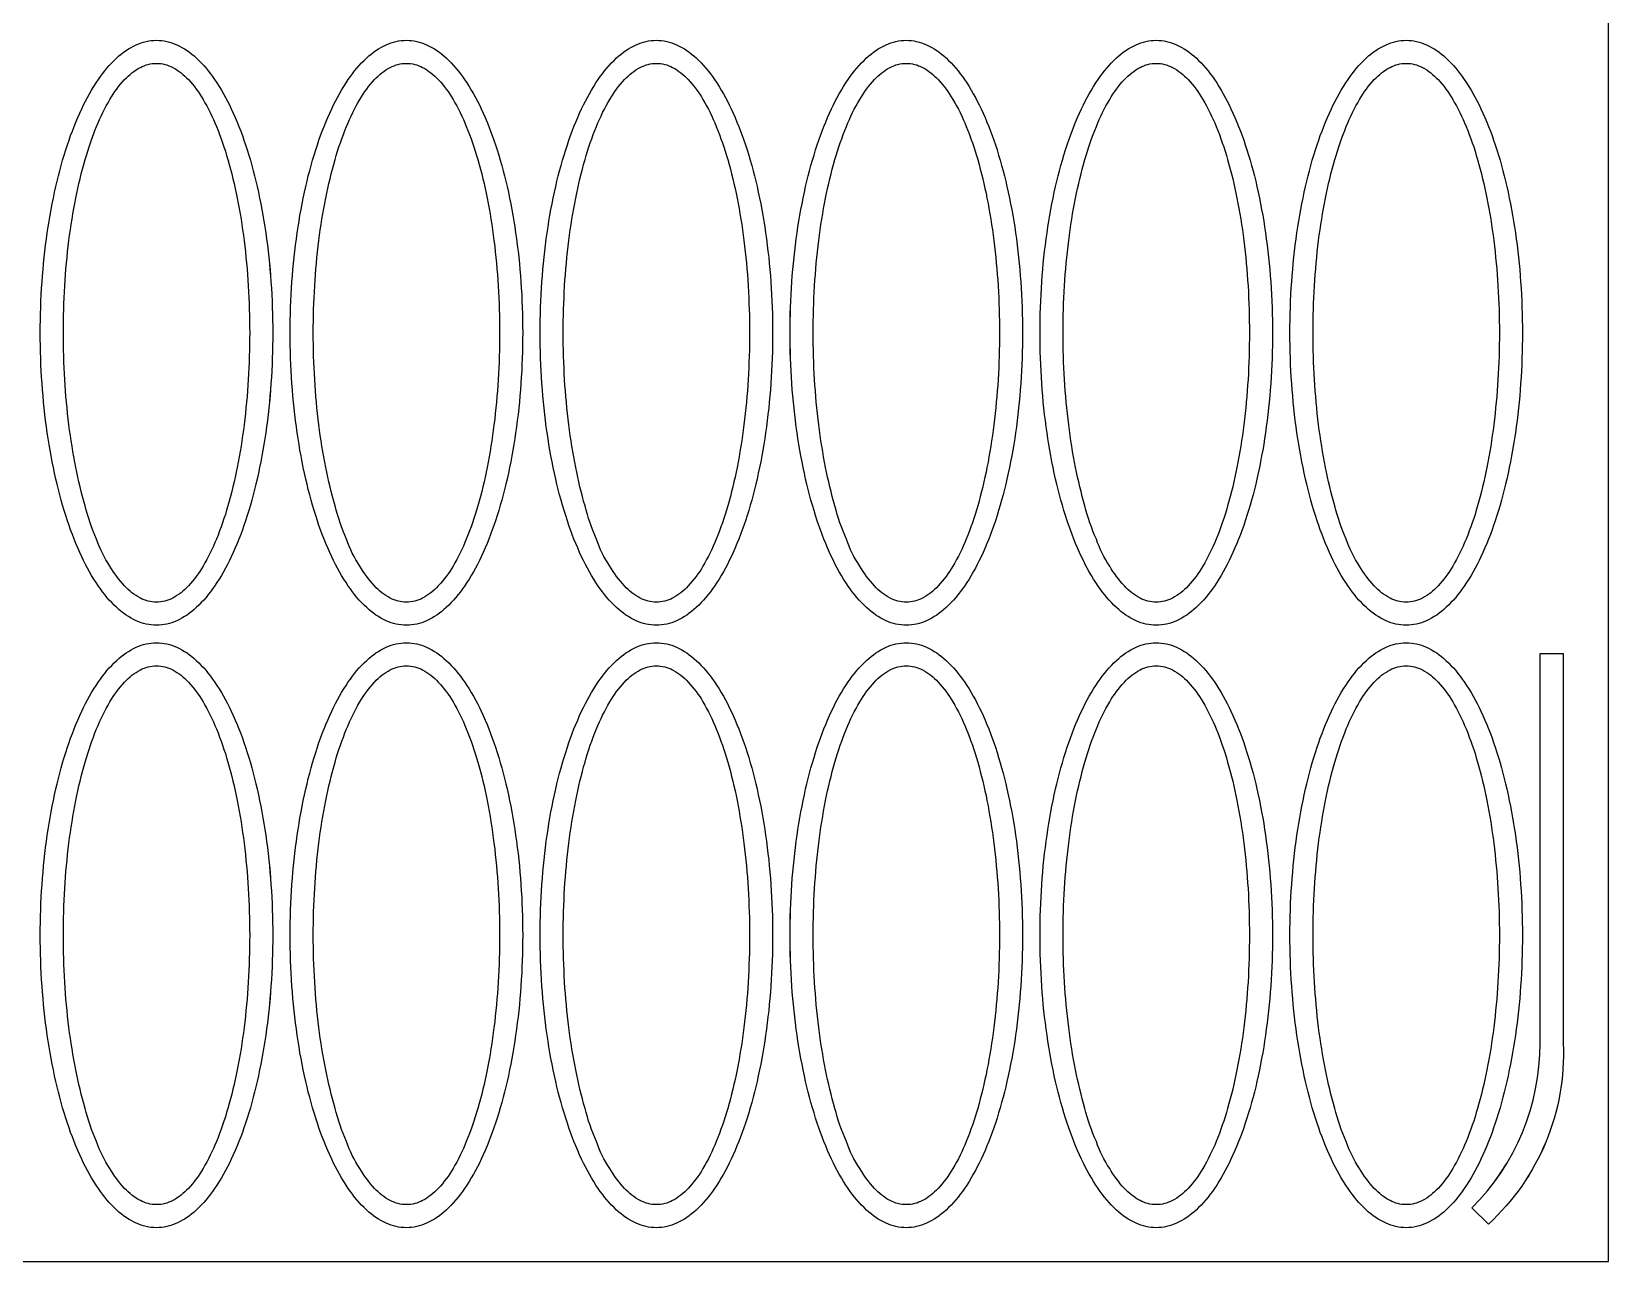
# Model space of a CAD drawing. Extents: x -15 to 2800, y 0 to 2050.
# Drawn here: x 1474 to 2800, y 0 to 1034 of the extents above; entities that cross this region are included whole.
import ezdxf

# ---------------------------------------------------------------- set-up
doc = ezdxf.new("R2010")
doc.units = 0
doc.header["$LTSCALE"] = 41

msp = doc.modelspace()

# ---------------------------------------------------------------- linework, layer by layer
at = {"layer": 'BORDER_D0_T132.1_RK1_A0_W0_EM1'}
for points in [[(1482.74, 738.19, -0.017435), (1481.26, 780.9, -0.017435), (1482.74, 823.61, -0.01836), (1487.15, 865.02, -0.020393), (1494.35, 903.87, -0.023968), (1504.13, 938.99, -0.02994), (1516.17, 969.3, -0.039878), (1530.13, 993.89, -0.056346), (1545.57, 1012.01, -0.081333), (1562.03, 1023.1, -0.106579), (1579, 1026.84, -0.106579), (1595.97, 1023.1, -0.081333), (1612.43, 1012.01, -0.056346), (1627.87, 993.89, -0.039878), (1641.83, 969.3, -0.02994), (1653.87, 938.99, -0.023968), (1663.65, 903.87, -0.020393), (1670.85, 865.02, -0.01836), (1675.26, 823.61, -0.017435), (1676.74, 780.9, -0.017435), (1675.26, 738.19, -0.01836), (1670.85, 696.78, -0.020393), (1663.65, 657.93, -0.023968), (1653.87, 622.81, -0.029939), (1641.83, 592.5, -0.039879), (1627.87, 567.91, -0.056346), (1612.43, 549.79, -0.081332), (1595.97, 538.7, -0.106579), (1579, 534.96, -0.106579), (1562.03, 538.7, -0.081332), (1545.57, 549.79, -0.056346), (1530.13, 567.91, -0.039878), (1516.17, 592.5, -0.029939), (1504.13, 622.81, -0.023968), (1494.35, 657.93, -0.020393), (1487.15, 696.78, -0.01836), (1482.74, 738.19)], [(1692.93, 738.19, -0.017435), (1691.44, 780.9, -0.017435), (1692.93, 823.61, -0.01836), (1697.33, 865.02, -0.020393), (1704.54, 903.87, -0.023968), (1714.31, 938.99, -0.02994), (1726.35, 969.3, -0.039878), (1740.31, 993.89, -0.056346), (1755.75, 1012.01, -0.081333), (1772.21, 1023.1, -0.106579), (1789.18, 1026.84, -0.106578), (1806.15, 1023.1, -0.081333), (1822.61, 1012.01, -0.056347), (1838.05, 993.89, -0.039878), (1852.01, 969.3, -0.02994), (1864.05, 938.99, -0.023968), (1873.82, 903.87, -0.020393), (1881.03, 865.02, -0.01836), (1885.44, 823.61, -0.017435), (1886.92, 780.9, -0.017435), (1885.44, 738.19, -0.01836), (1881.03, 696.78, -0.020393), (1873.82, 657.93, -0.023968), (1864.05, 622.81, -0.029939), (1852.01, 592.5, -0.039878), (1838.05, 567.91, -0.056346), (1822.61, 549.79, -0.081333), (1806.15, 538.7, -0.106579), (1789.18, 534.96, -0.106579), (1772.21, 538.7, -0.081333), (1755.75, 549.79, -0.056346), (1740.31, 567.91, -0.039878), (1726.35, 592.5, -0.029939), (1714.31, 622.81, -0.023968), (1704.54, 657.93, -0.020393), (1697.33, 696.78, -0.01836), (1692.93, 738.19)], [(1903.1, 738.19, -0.017435), (1901.62, 780.9, -0.017435), (1903.1, 823.61, -0.01836), (1907.51, 865.02, -0.020393), (1914.71, 903.87, -0.023968), (1924.49, 938.99, -0.02994), (1936.53, 969.3, -0.039878), (1950.49, 993.89, -0.056346), (1965.93, 1012.01, -0.081333), (1982.39, 1023.1, -0.106579), (1999.36, 1026.84, -0.106579), (2016.33, 1023.1, -0.081333), (2032.79, 1012.01, -0.056347), (2048.23, 993.89, -0.039878), (2062.19, 969.3, -0.02994), (2074.23, 938.99, -0.023968), (2084, 903.87, -0.020393), (2091.21, 865.02, -0.01836), (2095.61, 823.61, -0.017435), (2097.1, 780.9, -0.017435), (2095.61, 738.19, -0.01836), (2091.21, 696.78, -0.020393), (2084, 657.93, -0.023968), (2074.23, 622.81, -0.029939), (2062.19, 592.5, -0.039879), (2048.23, 567.91, -0.056346), (2032.79, 549.79, -0.081333), (2016.33, 538.7, -0.106579), (1999.36, 534.96, -0.106579), (1982.39, 538.7, -0.081333), (1965.93, 549.79, -0.056347), (1950.49, 567.91, -0.039878), (1936.53, 592.5, -0.029939), (1924.49, 622.81, -0.023968), (1914.71, 657.93, -0.020393), (1907.51, 696.78, -0.01836), (1903.1, 738.19)], [(2113.28, 738.19, -0.017435), (2111.8, 780.9, -0.017435), (2113.28, 823.61, -0.01836), (2117.69, 865.02, -0.020393), (2124.9, 903.87, -0.023968), (2134.67, 938.99, -0.02994), (2146.71, 969.3, -0.039878), (2160.67, 993.89, -0.056347), (2176.11, 1012.01, -0.081333), (2192.57, 1023.1, -0.106578), (2209.54, 1026.84, -0.106578), (2226.51, 1023.1, -0.081333), (2242.97, 1012.01, -0.056346), (2258.41, 993.89, -0.039878), (2272.37, 969.3, -0.02994), (2284.41, 938.99, -0.023968), (2294.19, 903.87, -0.020393), (2301.39, 865.02, -0.01836), (2305.79, 823.61, -0.017435), (2307.28, 780.9, -0.017435), (2305.79, 738.19, -0.01836), (2301.39, 696.78, -0.020393), (2294.19, 657.93, -0.023968), (2284.41, 622.81, -0.02994), (2272.37, 592.5, -0.039879), (2258.41, 567.91, -0.056346), (2242.97, 549.79, -0.081333), (2226.51, 538.7, -0.106579), (2209.54, 534.96, -0.106579), (2192.57, 538.7, -0.081333), (2176.11, 549.79, -0.056347), (2160.67, 567.91, -0.039878), (2146.71, 592.5, -0.02994), (2134.67, 622.81, -0.023968), (2124.9, 657.93, -0.020393), (2117.69, 696.78, -0.01836), (2113.28, 738.19)], [(2323.47, 738.19, -0.017435), (2321.98, 780.9, -0.017435), (2323.47, 823.61, -0.01836), (2327.87, 865.02, -0.020393), (2335.07, 903.87, -0.023968), (2344.85, 938.99, -0.02994), (2356.89, 969.3, -0.039878), (2370.85, 993.89, -0.056346), (2386.29, 1012.01, -0.081333), (2402.75, 1023.1, -0.106578), (2419.72, 1026.84, -0.106578), (2436.69, 1023.1, -0.081333), (2453.15, 1012.01, -0.056347), (2468.59, 993.89, -0.039878), (2482.55, 969.3, -0.02994), (2494.59, 938.99, -0.023968), (2504.36, 903.87, -0.020393), (2511.57, 865.02, -0.01836), (2515.98, 823.61, -0.017435), (2517.46, 780.9, -0.017435), (2515.98, 738.19, -0.01836), (2511.57, 696.78, -0.020393), (2504.36, 657.93, -0.023968), (2494.59, 622.81, -0.02994), (2482.55, 592.5, -0.039878), (2468.59, 567.91, -0.056347), (2453.15, 549.79, -0.081333), (2436.69, 538.7, -0.106579), (2419.72, 534.96, -0.106579), (2402.75, 538.7, -0.081333), (2386.29, 549.79, -0.056346), (2370.85, 567.91, -0.039878), (2356.89, 592.5, -0.02994), (2344.85, 622.81, -0.023968), (2335.07, 657.93, -0.020393), (2327.87, 696.78, -0.01836), (2323.47, 738.19)], [(2533.65, 738.19, -0.017435), (2532.16, 780.9, -0.017435), (2533.65, 823.61, -0.01836), (2538.05, 865.02, -0.020393), (2545.25, 903.87, -0.023968), (2555.03, 938.99, -0.02994), (2567.07, 969.3, -0.039878), (2581.03, 993.89, -0.056346), (2596.47, 1012.01, -0.081333), (2612.93, 1023.1, -0.106578), (2629.9, 1026.84, -0.10658), (2646.87, 1023.1, -0.081333), (2663.33, 1012.01, -0.056346), (2678.77, 993.89, -0.039878), (2692.73, 969.3, -0.02994), (2704.77, 938.99, -0.023968), (2714.54, 903.87, -0.020393), (2721.75, 865.02, -0.01836), (2726.16, 823.61, -0.017435), (2727.64, 780.9, -0.017435), (2726.16, 738.19, -0.01836), (2721.75, 696.78, -0.020393), (2714.54, 657.93, -0.023968), (2704.77, 622.81, -0.02994), (2692.73, 592.5, -0.039879), (2678.77, 567.91, -0.056346), (2663.33, 549.79, -0.081333), (2646.87, 538.7, -0.10658), (2629.9, 534.96, -0.106579), (2612.93, 538.7, -0.081333), (2596.47, 549.79, -0.056346), (2581.03, 567.91, -0.039878), (2567.07, 592.5, -0.02994), (2555.03, 622.81, -0.023968), (2545.25, 657.93, -0.020393), (2538.05, 696.78, -0.01836), (2533.65, 738.19)], [(1675.26, 231.61, -0.01836), (1670.85, 190.2, -0.020393), (1663.65, 151.35, -0.023968), (1653.87, 116.23, -0.02994), (1641.83, 85.92, -0.039878), (1627.87, 61.33, -0.056346), (1612.43, 43.21, -0.081332), (1595.97, 32.12, -0.106579), (1579, 28.38, -0.106579), (1562.03, 32.12, -0.081333), (1545.57, 43.21, -0.056346), (1530.13, 61.33, -0.039878), (1516.17, 85.92, -0.02994), (1504.13, 116.23, -0.023968), (1494.35, 151.35, -0.020393), (1487.15, 190.2, -0.01836), (1482.74, 231.61, -0.017435), (1481.26, 274.32, -0.017435), (1482.74, 317.03, -0.01836), (1487.15, 358.44, -0.020393), (1494.35, 397.29, -0.023968), (1504.13, 432.41, -0.02994), (1516.17, 462.72, -0.039878), (1530.13, 487.31, -0.056347), (1545.57, 505.43, -0.081332), (1562.03, 516.52, -0.106579), (1579, 520.26, -0.106579), (1595.97, 516.52, -0.081332), (1612.43, 505.43, -0.056347), (1627.87, 487.31, -0.039878), (1641.83, 462.72, -0.02994), (1653.87, 432.41, -0.023968), (1663.65, 397.29, -0.020393), (1670.85, 358.44, -0.01836), (1675.26, 317.03, -0.017435), (1676.74, 274.32, -0.017435), (1675.26, 231.61)], [(1885.44, 231.61, -0.01836), (1881.03, 190.2, -0.020393), (1873.82, 151.35, -0.023968), (1864.05, 116.23, -0.02994), (1852.01, 85.92, -0.039878), (1838.05, 61.33, -0.056346), (1822.61, 43.21, -0.081333), (1806.15, 32.12, -0.106579), (1789.18, 28.38, -0.106579), (1772.21, 32.12, -0.081333), (1755.75, 43.21, -0.056346), (1740.31, 61.33, -0.039878), (1726.35, 85.92, -0.02994), (1714.31, 116.23, -0.023968), (1704.54, 151.35, -0.020393), (1697.33, 190.2, -0.01836), (1692.93, 231.61, -0.017435), (1691.44, 274.32, -0.017435), (1692.93, 317.03, -0.01836), (1697.33, 358.44, -0.020393), (1704.54, 397.29, -0.023968), (1714.31, 432.41, -0.02994), (1726.35, 462.72, -0.039878), (1740.31, 487.31, -0.056346), (1755.75, 505.43, -0.081333), (1772.21, 516.52, -0.106579), (1789.18, 520.26, -0.106579), (1806.15, 516.52, -0.081333), (1822.61, 505.43, -0.056347), (1838.05, 487.31, -0.039878), (1852.01, 462.72, -0.02994), (1864.05, 432.41, -0.023968), (1873.82, 397.29, -0.020393), (1881.03, 358.44, -0.01836), (1885.44, 317.03, -0.017435), (1886.92, 274.32, -0.017435), (1885.44, 231.61)], [(2095.61, 231.61, -0.01836), (2091.21, 190.2, -0.020393), (2084, 151.35, -0.023968), (2074.23, 116.23, -0.029939), (2062.19, 85.92, -0.039878), (2048.23, 61.33, -0.056346), (2032.79, 43.21, -0.081332), (2016.33, 32.12, -0.106579), (1999.36, 28.38, -0.106579), (1982.39, 32.12, -0.081333), (1965.93, 43.21, -0.056347), (1950.49, 61.33, -0.039878), (1936.53, 85.92, -0.02994), (1924.49, 116.23, -0.023968), (1914.71, 151.35, -0.020393), (1907.51, 190.2, -0.01836), (1903.1, 231.61, -0.017435), (1901.62, 274.32, -0.017435), (1903.1, 317.03, -0.01836), (1907.51, 358.44, -0.020393), (1914.71, 397.29, -0.023968), (1924.49, 432.41, -0.02994), (1936.53, 462.72, -0.039878), (1950.49, 487.31, -0.056347), (1965.93, 505.43, -0.081333), (1982.39, 516.52, -0.106579), (1999.36, 520.26, -0.106579), (2016.33, 516.52, -0.081333), (2032.79, 505.43, -0.056347), (2048.23, 487.31, -0.039878), (2062.19, 462.72, -0.029939), (2074.23, 432.41, -0.023968), (2084, 397.29, -0.020393), (2091.21, 358.44, -0.01836), (2095.61, 317.03, -0.017435), (2097.1, 274.32, -0.017435), (2095.61, 231.61)], [(2305.79, 231.61, -0.01836), (2301.39, 190.2, -0.020393), (2294.19, 151.35, -0.023968), (2284.41, 116.23, -0.02994), (2272.37, 85.92, -0.039878), (2258.41, 61.33, -0.056346), (2242.97, 43.21, -0.081333), (2226.51, 32.12, -0.106579), (2209.54, 28.38, -0.106579), (2192.57, 32.12, -0.081333), (2176.11, 43.21, -0.056347), (2160.67, 61.33, -0.039878), (2146.71, 85.92, -0.02994), (2134.67, 116.23, -0.023968), (2124.9, 151.35, -0.020393), (2117.69, 190.2, -0.01836), (2113.28, 231.61, -0.017435), (2111.8, 274.32, -0.017435), (2113.28, 317.03, -0.01836), (2117.69, 358.44, -0.020393), (2124.9, 397.29, -0.023968), (2134.67, 432.41, -0.02994), (2146.71, 462.72, -0.039878), (2160.67, 487.31, -0.056347), (2176.11, 505.43, -0.081333), (2192.57, 516.52, -0.106578), (2209.54, 520.26, -0.106578), (2226.51, 516.52, -0.081333), (2242.97, 505.43, -0.056346), (2258.41, 487.31, -0.039878), (2272.37, 462.72, -0.02994), (2284.41, 432.41, -0.023968), (2294.19, 397.29, -0.020393), (2301.39, 358.44, -0.01836), (2305.79, 317.03, -0.017435), (2307.28, 274.32, -0.017435), (2305.79, 231.61)], [(2515.98, 231.61, -0.01836), (2511.57, 190.2, -0.020393), (2504.36, 151.35, -0.023968), (2494.59, 116.23, -0.02994), (2482.55, 85.92, -0.039878), (2468.59, 61.33, -0.056347), (2453.15, 43.21, -0.081333), (2436.69, 32.12, -0.106579), (2419.72, 28.38, -0.106579), (2402.75, 32.12, -0.081333), (2386.29, 43.21, -0.056346), (2370.85, 61.33, -0.039878), (2356.89, 85.92, -0.02994), (2344.85, 116.23, -0.023968), (2335.07, 151.35, -0.020393), (2327.87, 190.2, -0.01836), (2323.47, 231.61, -0.017435), (2321.98, 274.32, -0.017435), (2323.47, 317.03, -0.01836), (2327.87, 358.44, -0.020393), (2335.07, 397.29, -0.023968), (2344.85, 432.41, -0.02994), (2356.89, 462.72, -0.039878), (2370.85, 487.31, -0.056346), (2386.29, 505.43, -0.081333), (2402.75, 516.52, -0.106579), (2419.72, 520.26, -0.106579), (2436.69, 516.52, -0.081333), (2453.15, 505.43, -0.056347), (2468.59, 487.31, -0.039878), (2482.55, 462.72, -0.02994), (2494.59, 432.41, -0.023968), (2504.36, 397.29, -0.020393), (2511.57, 358.44, -0.01836), (2515.98, 317.03, -0.017435), (2517.46, 274.32, -0.017435), (2515.98, 231.61)], [(2646.87, 516.52, -0.081333), (2663.33, 505.43, -0.056346), (2678.77, 487.31, -0.039878), (2692.73, 462.72, -0.029939), (2704.77, 432.41, -0.023968), (2714.54, 397.29, -0.020393), (2721.75, 358.44, -0.01836), (2726.16, 317.03, -0.017435), (2727.64, 274.32, -0.017435), (2726.16, 231.61, -0.01836), (2721.75, 190.2, -0.020393), (2714.54, 151.35, -0.023968), (2704.77, 116.23, -0.02994), (2692.73, 85.92, -0.039878), (2678.77, 61.33, -0.056346), (2663.33, 43.21, -0.081333), (2646.87, 32.12, -0.10658), (2629.9, 28.38, -0.106579), (2612.93, 32.12, -0.081333), (2596.47, 43.21, -0.056346), (2581.03, 61.33, -0.039878), (2567.07, 85.92, -0.029939), (2555.03, 116.23, -0.023968), (2545.25, 151.35, -0.020393), (2538.05, 190.2, -0.01836), (2533.65, 231.61, -0.017435), (2532.16, 274.32, -0.017435), (2533.65, 317.03, -0.01836), (2538.05, 358.44, -0.020393), (2545.25, 397.29, -0.023968), (2555.03, 432.41, -0.029939), (2567.07, 462.72, -0.039878), (2581.03, 487.31, -0.056346), (2596.47, 505.43, -0.081333), (2612.93, 516.52, -0.106578), (2629.9, 520.26, -0.10658), (2646.87, 516.52)], [(2762.03, 511.3), (2762.03, 183.38, -0.220731), (2699.05, 31.33), (2685.22, 45.15, 0.198912), (2742.48, 183.38), (2742.48, 511.3), (2762.03, 511.3)]]:
    msp.add_lwpolyline(points, format="xyb", close=True, dxfattribs=at)
at = {"layer": 'BORDER_D0_T132_RK1_A0_W0_EM1_RI1_ID0021'}
for points in [[(1579, 1026.84, -0.106572), (1595.97, 1023.1, -0.08133), (1612.43, 1012.01, -0.056348), (1627.87, 993.89, -0.039882), (1641.83, 969.3, -0.029934), (1653.87, 938.99, -0.02397), (1663.64, 903.87, -0.020392), (1670.85, 865.02, -0.01836), (1675.25, 823.61, -0.017437), (1676.74, 780.9, -0.017437), (1675.25, 738.19, -0.01836), (1670.85, 696.78, -0.020392), (1663.64, 657.93, -0.02397), (1653.87, 622.81, -0.029934), (1641.83, 592.5, -0.039882), (1627.87, 567.91, -0.056348), (1612.43, 549.79, -0.08133), (1595.97, 538.7, -0.106572), (1579, 534.96, -0.106572), (1562.03, 538.7, -0.081329), (1545.57, 549.79, -0.056349), (1530.13, 567.91, -0.039882), (1516.17, 592.5, -0.029934), (1504.13, 622.81, -0.02397), (1494.36, 657.93, -0.020392), (1487.15, 696.78, -0.01836), (1482.75, 738.19, -0.017436), (1481.26, 780.9, -0.017437), (1482.75, 823.61, -0.01836), (1487.15, 865.02, -0.020392), (1494.36, 903.87, -0.02397), (1504.13, 938.99, -0.029934), (1516.17, 969.3, -0.039882), (1530.13, 993.89, -0.056349), (1545.57, 1012.01, -0.081329), (1562.03, 1023.1, -0.106572), (1579, 1026.84)], [(1789.18, 1026.84, -0.106572), (1806.15, 1023.1, -0.08133), (1822.61, 1012.01, -0.056348), (1838.05, 993.89, -0.039882), (1852.01, 969.3, -0.029934), (1864.05, 938.99, -0.02397), (1873.82, 903.87, -0.020392), (1881.03, 865.02, -0.01836), (1885.43, 823.61, -0.017437), (1886.92, 780.9, -0.017437), (1885.43, 738.19, -0.01836), (1881.03, 696.78, -0.020392), (1873.82, 657.93, -0.02397), (1864.05, 622.81, -0.029934), (1852.01, 592.5, -0.039882), (1838.05, 567.91, -0.056348), (1822.61, 549.79, -0.08133), (1806.15, 538.7, -0.106572), (1789.18, 534.96, -0.106572), (1772.21, 538.7, -0.081329), (1755.75, 549.79, -0.056349), (1740.31, 567.91, -0.039882), (1726.35, 592.5, -0.029934), (1714.31, 622.81, -0.02397), (1704.54, 657.93, -0.020392), (1697.33, 696.78, -0.01836), (1692.93, 738.19, -0.017436), (1691.44, 780.9, -0.017437), (1692.93, 823.61, -0.01836), (1697.33, 865.02, -0.020392), (1704.54, 903.87, -0.02397), (1714.31, 938.99, -0.029934), (1726.35, 969.3, -0.039882), (1740.31, 993.89, -0.056349), (1755.75, 1012.01, -0.081329), (1772.21, 1023.1, -0.106572), (1789.18, 1026.84)], [(1999.36, 1026.84, -0.106572), (2016.33, 1023.1, -0.08133), (2032.79, 1012.01, -0.056348), (2048.23, 993.89, -0.039882), (2062.19, 969.3, -0.029934), (2074.23, 938.99, -0.02397), (2084, 903.87, -0.020392), (2091.21, 865.02, -0.01836), (2095.61, 823.61, -0.017437), (2097.1, 780.9, -0.017437), (2095.61, 738.19, -0.01836), (2091.21, 696.78, -0.020392), (2084, 657.93, -0.02397), (2074.23, 622.81, -0.029934), (2062.19, 592.5, -0.039882), (2048.23, 567.91, -0.056348), (2032.79, 549.79, -0.08133), (2016.33, 538.7, -0.106572), (1999.36, 534.96, -0.106572), (1982.39, 538.7, -0.08133), (1965.93, 549.79, -0.056348), (1950.49, 567.91, -0.039882), (1936.53, 592.5, -0.029934), (1924.49, 622.81, -0.02397), (1914.72, 657.93, -0.020392), (1907.51, 696.78, -0.01836), (1903.11, 738.19, -0.017436), (1901.62, 780.9, -0.017437), (1903.11, 823.61, -0.01836), (1907.51, 865.02, -0.020392), (1914.72, 903.87, -0.02397), (1924.49, 938.99, -0.029934), (1936.53, 969.3, -0.039882), (1950.49, 993.89, -0.056348), (1965.93, 1012.01, -0.08133), (1982.39, 1023.1, -0.106572), (1999.36, 1026.84)], [(2209.54, 1026.84, -0.106572), (2226.51, 1023.1, -0.081329), (2242.97, 1012.01, -0.056349), (2258.41, 993.89, -0.039882), (2272.37, 969.3, -0.029934), (2284.41, 938.99, -0.02397), (2294.18, 903.87, -0.020392), (2301.39, 865.02, -0.01836), (2305.79, 823.61, -0.017437), (2307.28, 780.9, -0.017437), (2305.79, 738.19, -0.01836), (2301.39, 696.78, -0.020392), (2294.18, 657.93, -0.02397), (2284.41, 622.81, -0.029934), (2272.37, 592.5, -0.039882), (2258.41, 567.91, -0.056349), (2242.97, 549.79, -0.081329), (2226.51, 538.7, -0.106572), (2209.54, 534.96, -0.106572), (2192.57, 538.7, -0.081329), (2176.11, 549.79, -0.056348), (2160.67, 567.91, -0.039883), (2146.71, 592.5, -0.029934), (2134.67, 622.81, -0.02397), (2124.9, 657.93, -0.020392), (2117.69, 696.78, -0.01836), (2113.29, 738.19, -0.017436), (2111.8, 780.9, -0.017437), (2113.29, 823.61, -0.01836), (2117.69, 865.02, -0.020392), (2124.9, 903.87, -0.02397), (2134.67, 938.99, -0.029934), (2146.71, 969.3, -0.039883), (2160.67, 993.89, -0.056348), (2176.11, 1012.01, -0.081329), (2192.57, 1023.1, -0.106572), (2209.54, 1026.84)], [(2419.72, 1026.84, -0.106572), (2436.69, 1023.1, -0.081329), (2453.15, 1012.01, -0.056349), (2468.59, 993.89, -0.039882), (2482.55, 969.3, -0.029934), (2494.59, 938.99, -0.02397), (2504.36, 903.87, -0.020392), (2511.57, 865.02, -0.01836), (2515.97, 823.61, -0.017437), (2517.46, 780.9, -0.017437), (2515.97, 738.19, -0.01836), (2511.57, 696.78, -0.020392), (2504.36, 657.93, -0.02397), (2494.59, 622.81, -0.029934), (2482.55, 592.5, -0.039882), (2468.59, 567.91, -0.056349), (2453.15, 549.79, -0.081329), (2436.69, 538.7, -0.106572), (2419.72, 534.96, -0.106572), (2402.75, 538.7, -0.081329), (2386.29, 549.79, -0.056348), (2370.85, 567.91, -0.039882), (2356.89, 592.5, -0.029934), (2344.85, 622.81, -0.02397), (2335.08, 657.93, -0.020392), (2327.87, 696.78, -0.01836), (2323.47, 738.19, -0.017436), (2321.98, 780.9, -0.017437), (2323.47, 823.61, -0.01836), (2327.87, 865.02, -0.020392), (2335.08, 903.87, -0.02397), (2344.85, 938.99, -0.029934), (2356.89, 969.3, -0.039882), (2370.85, 993.89, -0.056348), (2386.29, 1012.01, -0.081329), (2402.75, 1023.1, -0.106572), (2419.72, 1026.84)], [(2629.9, 1026.84, -0.106572), (2646.87, 1023.1, -0.081329), (2663.33, 1012.01, -0.056349), (2678.77, 993.89, -0.039882), (2692.73, 969.3, -0.029934), (2704.77, 938.99, -0.02397), (2714.54, 903.87, -0.020392), (2721.75, 865.02, -0.01836), (2726.15, 823.61, -0.017437), (2727.64, 780.9, -0.017437), (2726.15, 738.19, -0.01836), (2721.75, 696.78, -0.020392), (2714.54, 657.93, -0.02397), (2704.77, 622.81, -0.029934), (2692.73, 592.5, -0.039882), (2678.77, 567.91, -0.056349), (2663.33, 549.79, -0.081329), (2646.87, 538.7, -0.106572), (2629.9, 534.96, -0.106572), (2612.93, 538.7, -0.081329), (2596.47, 549.79, -0.056348), (2581.03, 567.91, -0.039883), (2567.07, 592.5, -0.029934), (2555.03, 622.81, -0.02397), (2545.26, 657.93, -0.020392), (2538.05, 696.78, -0.01836), (2533.65, 738.19, -0.017436), (2532.16, 780.9, -0.017437), (2533.65, 823.61, -0.01836), (2538.05, 865.02, -0.020392), (2545.26, 903.87, -0.02397), (2555.03, 938.99, -0.029934), (2567.07, 969.3, -0.039883), (2581.03, 993.89, -0.056348), (2596.47, 1012.01, -0.081329), (2612.93, 1023.1, -0.106572), (2629.9, 1026.84)], [(1579, 520.26, -0.106572), (1595.97, 516.52, -0.08133), (1612.43, 505.43, -0.056348), (1627.87, 487.31, -0.039882), (1641.83, 462.72, -0.029934), (1653.87, 432.41, -0.02397), (1663.64, 397.29, -0.020392), (1670.85, 358.44, -0.01836), (1675.25, 317.03, -0.017437), (1676.74, 274.32, -0.017437), (1675.25, 231.61, -0.01836), (1670.85, 190.2, -0.020392), (1663.64, 151.35, -0.02397), (1653.87, 116.23, -0.029934), (1641.83, 85.92, -0.039882), (1627.87, 61.33, -0.056348), (1612.43, 43.21, -0.08133), (1595.97, 32.12, -0.106572), (1579, 28.38, -0.106572), (1562.03, 32.12, -0.081329), (1545.57, 43.21, -0.056349), (1530.13, 61.33, -0.039882), (1516.17, 85.92, -0.029934), (1504.13, 116.23, -0.02397), (1494.36, 151.35, -0.020392), (1487.15, 190.2, -0.01836), (1482.75, 231.61, -0.017436), (1481.26, 274.32, -0.017437), (1482.75, 317.03, -0.01836), (1487.15, 358.44, -0.020392), (1494.36, 397.29, -0.02397), (1504.13, 432.41, -0.029934), (1516.17, 462.72, -0.039882), (1530.13, 487.31, -0.056349), (1545.57, 505.43, -0.081329), (1562.03, 516.52, -0.106572), (1579, 520.26)], [(1789.18, 520.26, -0.106572), (1806.15, 516.52, -0.08133), (1822.61, 505.43, -0.056348), (1838.05, 487.31, -0.039882), (1852.01, 462.72, -0.029934), (1864.05, 432.41, -0.02397), (1873.82, 397.29, -0.020392), (1881.03, 358.44, -0.01836), (1885.43, 317.03, -0.017437), (1886.92, 274.32, -0.017437), (1885.43, 231.61, -0.01836), (1881.03, 190.2, -0.020392), (1873.82, 151.35, -0.02397), (1864.05, 116.23, -0.029934), (1852.01, 85.92, -0.039882), (1838.05, 61.33, -0.056348), (1822.61, 43.21, -0.08133), (1806.15, 32.12, -0.106572), (1789.18, 28.38, -0.106572), (1772.21, 32.12, -0.081329), (1755.75, 43.21, -0.056349), (1740.31, 61.33, -0.039882), (1726.35, 85.92, -0.029934), (1714.31, 116.23, -0.02397), (1704.54, 151.35, -0.020392), (1697.33, 190.2, -0.01836), (1692.93, 231.61, -0.017436), (1691.44, 274.32, -0.017437), (1692.93, 317.03, -0.01836), (1697.33, 358.44, -0.020392), (1704.54, 397.29, -0.02397), (1714.31, 432.41, -0.029934), (1726.35, 462.72, -0.039882), (1740.31, 487.31, -0.056349), (1755.75, 505.43, -0.081329), (1772.21, 516.52, -0.106572), (1789.18, 520.26)], [(1999.36, 520.26, -0.106572), (2016.33, 516.52, -0.08133), (2032.79, 505.43, -0.056348), (2048.23, 487.31, -0.039882), (2062.19, 462.72, -0.029934), (2074.23, 432.41, -0.02397), (2084, 397.29, -0.020392), (2091.21, 358.44, -0.01836), (2095.61, 317.03, -0.017437), (2097.1, 274.32, -0.017437), (2095.61, 231.61, -0.01836), (2091.21, 190.2, -0.020392), (2084, 151.35, -0.02397), (2074.23, 116.23, -0.029934), (2062.19, 85.92, -0.039882), (2048.23, 61.33, -0.056348), (2032.79, 43.21, -0.08133), (2016.33, 32.12, -0.106572), (1999.36, 28.38, -0.106572), (1982.39, 32.12, -0.08133), (1965.93, 43.21, -0.056348), (1950.49, 61.33, -0.039882), (1936.53, 85.92, -0.029934), (1924.49, 116.23, -0.02397), (1914.72, 151.35, -0.020392), (1907.51, 190.2, -0.01836), (1903.11, 231.61, -0.017436), (1901.62, 274.32, -0.017437), (1903.11, 317.03, -0.01836), (1907.51, 358.44, -0.020392), (1914.72, 397.29, -0.02397), (1924.49, 432.41, -0.029934), (1936.53, 462.72, -0.039882), (1950.49, 487.31, -0.056348), (1965.93, 505.43, -0.08133), (1982.39, 516.52, -0.106572), (1999.36, 520.26)], [(2209.54, 520.26, -0.106572), (2226.51, 516.52, -0.081329), (2242.97, 505.43, -0.056349), (2258.41, 487.31, -0.039882), (2272.37, 462.72, -0.029934), (2284.41, 432.41, -0.02397), (2294.18, 397.29, -0.020392), (2301.39, 358.44, -0.01836), (2305.79, 317.03, -0.017437), (2307.28, 274.32, -0.017437), (2305.79, 231.61, -0.01836), (2301.39, 190.2, -0.020392), (2294.18, 151.35, -0.02397), (2284.41, 116.23, -0.029934), (2272.37, 85.92, -0.039882), (2258.41, 61.33, -0.056349), (2242.97, 43.21, -0.081329), (2226.51, 32.12, -0.106572), (2209.54, 28.38, -0.106572), (2192.57, 32.12, -0.081329), (2176.11, 43.21, -0.056348), (2160.67, 61.33, -0.039883), (2146.71, 85.92, -0.029934), (2134.67, 116.23, -0.02397), (2124.9, 151.35, -0.020392), (2117.69, 190.2, -0.01836), (2113.29, 231.61, -0.017436), (2111.8, 274.32, -0.017437), (2113.29, 317.03, -0.01836), (2117.69, 358.44, -0.020392), (2124.9, 397.29, -0.02397), (2134.67, 432.41, -0.029934), (2146.71, 462.72, -0.039883), (2160.67, 487.31, -0.056348), (2176.11, 505.43, -0.081329), (2192.57, 516.52, -0.106572), (2209.54, 520.26)], [(2419.72, 520.26, -0.106572), (2436.69, 516.52, -0.081329), (2453.15, 505.43, -0.056349), (2468.59, 487.31, -0.039882), (2482.55, 462.72, -0.029934), (2494.59, 432.41, -0.02397), (2504.36, 397.29, -0.020392), (2511.57, 358.44, -0.01836), (2515.97, 317.03, -0.017437), (2517.46, 274.32, -0.017437), (2515.97, 231.61, -0.01836), (2511.57, 190.2, -0.020392), (2504.36, 151.35, -0.02397), (2494.59, 116.23, -0.029934), (2482.55, 85.92, -0.039882), (2468.59, 61.33, -0.056349), (2453.15, 43.21, -0.081329), (2436.69, 32.12, -0.106572), (2419.72, 28.38, -0.106572), (2402.75, 32.12, -0.081329), (2386.29, 43.21, -0.056348), (2370.85, 61.33, -0.039883), (2356.89, 85.92, -0.029934), (2344.85, 116.23, -0.02397), (2335.08, 151.35, -0.020392), (2327.87, 190.2, -0.01836), (2323.47, 231.61, -0.017436), (2321.98, 274.32, -0.017437), (2323.47, 317.03, -0.01836), (2327.87, 358.44, -0.020392), (2335.08, 397.29, -0.02397), (2344.85, 432.41, -0.029934), (2356.89, 462.72, -0.039883), (2370.85, 487.31, -0.056348), (2386.29, 505.43, -0.081329), (2402.75, 516.52, -0.106572), (2419.72, 520.26)], [(2629.9, 520.26, -0.106572), (2646.87, 516.52, -0.081329), (2663.33, 505.43, -0.056349), (2678.77, 487.31, -0.039882), (2692.73, 462.72, -0.029934), (2704.77, 432.41, -0.02397), (2714.54, 397.29, -0.020392), (2721.75, 358.44, -0.01836), (2726.15, 317.03, -0.017437), (2727.64, 274.32, -0.017437), (2726.15, 231.61, -0.01836), (2721.75, 190.2, -0.020392), (2714.54, 151.35, -0.02397), (2704.77, 116.23, -0.029934), (2692.73, 85.92, -0.039882), (2678.77, 61.33, -0.056349), (2663.33, 43.21, -0.081329), (2646.87, 32.12, -0.106572), (2629.9, 28.38, -0.106572), (2612.93, 32.12, -0.081329), (2596.47, 43.21, -0.056348), (2581.03, 61.33, -0.039883), (2567.07, 85.92, -0.029934), (2555.03, 116.23, -0.02397), (2545.26, 151.35, -0.020392), (2538.05, 190.2, -0.01836), (2533.65, 231.61, -0.017436), (2532.16, 274.32, -0.017437), (2533.65, 317.03, -0.01836), (2538.05, 358.44, -0.020392), (2545.26, 397.29, -0.02397), (2555.03, 432.41, -0.029934), (2567.07, 462.72, -0.039883), (2581.03, 487.31, -0.056348), (2596.47, 505.43, -0.081329), (2612.93, 516.52, -0.106572), (2629.9, 520.26)]]:
    msp.add_lwpolyline(points, format="xyb", close=True, dxfattribs=at)
at = {"layer": 'BORDER_D0_T132_RK1_A0_W0_EM1_RI1_ID0028'}
msp.add_lwpolyline([(2742.47, 183.38), (2742.47, 511.3), (2762.02, 511.3), (2762.02, 183.38, -0.220734), (2699.04, 31.33), (2685.22, 45.16, 0.198903), (2742.47, 183.38)], format="xyb", close=True, dxfattribs=at)
at = {"layer": 'CONTOUR_D0'}
for points in [[(1579, 1007.45, -0.121126), (1592.61, 1004.01, -0.084995), (1605.8, 993.79, -0.05459), (1618.17, 977.1, -0.03689), (1629.36, 954.44, -0.026939), (1639.02, 926.52, -0.021226), (1646.85, 894.17, -0.017888), (1652.62, 858.38, -0.016018), (1656.16, 820.24, -0.015176), (1657.35, 780.9, -0.015176), (1656.16, 741.56, -0.016018), (1652.62, 703.42, -0.017888), (1646.85, 667.63, -0.021226), (1639.02, 635.28, -0.026947), (1629.36, 607.35, -0.036877), (1618.17, 584.7, -0.054569), (1605.8, 568.02, -0.085027), (1592.61, 557.79, -0.121126), (1579, 554.35, -0.12104), (1565.4, 557.79, -0.085068), (1552.2, 568.02, -0.054569), (1539.83, 584.7, -0.066481), (1528.64, 607.35, -0.043161), (1518.98, 635.28, -0.021226), (1511.15, 667.63, -0.017888), (1505.38, 703.42, -0.016018), (1501.84, 741.56, -0.015176), (1500.65, 780.9, -0.015176), (1501.84, 820.24, -0.016018), (1505.38, 858.38, -0.017888), (1511.15, 894.17, -0.021226), (1518.98, 926.52, -0.026939), (1528.64, 954.44, -0.03689), (1539.83, 977.1, -0.05459), (1552.2, 993.79, -0.085036), (1565.4, 1004.01, -0.12104), (1579, 1007.45)], [(1789.18, 1007.45, -0.121126), (1802.79, 1004.01, -0.084995), (1815.98, 993.79, -0.05459), (1828.35, 977.1, -0.03689), (1839.54, 954.44, -0.026939), (1849.2, 926.52, -0.021226), (1857.03, 894.17, -0.017888), (1862.8, 858.38, -0.016018), (1866.34, 820.24, -0.015176), (1867.53, 780.9, -0.015176), (1866.34, 741.56, -0.016018), (1862.8, 703.42, -0.017888), (1857.03, 667.63, -0.021226), (1849.2, 635.28, -0.026947), (1839.54, 607.35, -0.036877), (1828.35, 584.7, -0.054569), (1815.98, 568.02, -0.085027), (1802.79, 557.79, -0.121126), (1789.18, 554.35, -0.12104), (1775.58, 557.79, -0.085068), (1762.38, 568.02, -0.054569), (1750.01, 584.7, -0.066481), (1738.82, 607.35, -0.043161), (1729.16, 635.28, -0.021226), (1721.33, 667.63, -0.017888), (1715.56, 703.42, -0.016018), (1712.02, 741.56, -0.015176), (1710.83, 780.9, -0.015176), (1712.02, 820.24, -0.016018), (1715.56, 858.38, -0.017888), (1721.33, 894.17, -0.021226), (1729.16, 926.52, -0.026939), (1738.82, 954.44, -0.03689), (1750.01, 977.1, -0.05459), (1762.38, 993.79, -0.085036), (1775.58, 1004.01, -0.12104), (1789.18, 1007.45)], [(1999.36, 1007.45, -0.121126), (2012.97, 1004.01, -0.084995), (2026.16, 993.79, -0.05459), (2038.53, 977.1, -0.03689), (2049.72, 954.44, -0.026939), (2059.38, 926.52, -0.021226), (2067.21, 894.17, -0.017888), (2072.98, 858.38, -0.016018), (2076.52, 820.24, -0.015176), (2077.71, 780.9, -0.015176), (2076.52, 741.56, -0.016018), (2072.98, 703.42, -0.017888), (2067.21, 667.63, -0.021226), (2059.38, 635.28, -0.026947), (2049.72, 607.35, -0.036877), (2038.53, 584.7, -0.054568), (2026.16, 568.02, -0.085027), (2012.97, 557.79, -0.121126), (1999.36, 554.35, -0.12104), (1985.76, 557.79, -0.085067), (1972.56, 568.02, -0.054569), (1960.19, 584.7, -0.066481), (1949, 607.35, -0.043161), (1939.34, 635.28, -0.021226), (1931.51, 667.63, -0.017888), (1925.74, 703.42, -0.016018), (1922.2, 741.56, -0.015176), (1921.01, 780.9, -0.015176), (1922.2, 820.24, -0.016018), (1925.74, 858.38, -0.017888), (1931.51, 894.17, -0.021226), (1939.34, 926.52, -0.026939), (1949, 954.44, -0.03689), (1960.19, 977.1, -0.05459), (1972.56, 993.79, -0.085036), (1985.76, 1004.01, -0.12104), (1999.36, 1007.45)], [(2209.54, 1007.45, -0.121127), (2223.15, 1004.01, -0.084995), (2236.34, 993.79, -0.054589), (2248.71, 977.1, -0.03689), (2259.9, 954.44, -0.026939), (2269.56, 926.52, -0.021226), (2277.39, 894.17, -0.017888), (2283.16, 858.38, -0.016018), (2286.7, 820.24, -0.015176), (2287.89, 780.9, -0.015176), (2286.7, 741.56, -0.016018), (2283.16, 703.42, -0.017888), (2277.39, 667.63, -0.021226), (2269.56, 635.28, -0.026947), (2259.9, 607.35, -0.036877), (2248.71, 584.7, -0.054568), (2236.34, 568.02, -0.085026), (2223.15, 557.79, -0.121127), (2209.54, 554.35, -0.121041), (2195.94, 557.79, -0.085068), (2182.74, 568.02, -0.054568), (2170.37, 584.7, -0.066482), (2159.18, 607.35, -0.043161), (2149.52, 635.28, -0.021226), (2141.69, 667.63, -0.017888), (2135.92, 703.42, -0.016018), (2132.38, 741.56, -0.015176), (2131.19, 780.9, -0.015176), (2132.38, 820.24, -0.016018), (2135.92, 858.38, -0.017888), (2141.69, 894.17, -0.021226), (2149.52, 926.52, -0.026939), (2159.18, 954.44, -0.03689), (2170.37, 977.1, -0.054589), (2182.74, 993.79, -0.085036), (2195.94, 1004.01, -0.121041), (2209.54, 1007.45)], [(2419.72, 1007.45, -0.121127), (2433.33, 1004.01, -0.084995), (2446.52, 993.79, -0.05459), (2458.89, 977.1, -0.03689), (2470.08, 954.44, -0.026939), (2479.74, 926.52, -0.021226), (2487.57, 894.17, -0.017888), (2493.34, 858.38, -0.016018), (2496.88, 820.24, -0.015176), (2498.07, 780.9, -0.015176), (2496.88, 741.56, -0.016018), (2493.34, 703.42, -0.017888), (2487.57, 667.63, -0.021226), (2479.74, 635.28, -0.026948), (2470.08, 607.35, -0.036877), (2458.89, 584.7, -0.054568), (2446.52, 568.02, -0.085026), (2433.33, 557.79, -0.121127), (2419.72, 554.35, -0.121041), (2406.12, 557.79, -0.085067), (2392.92, 568.02, -0.054568), (2380.55, 584.7, -0.066481), (2369.36, 607.35, -0.043161), (2359.7, 635.28, -0.021226), (2351.87, 667.63, -0.017888), (2346.1, 703.42, -0.016018), (2342.56, 741.56, -0.015176), (2341.37, 780.9, -0.015176), (2342.56, 820.24, -0.016018), (2346.1, 858.38, -0.017888), (2351.87, 894.17, -0.021226), (2359.7, 926.52, -0.026939), (2369.36, 954.44, -0.03689), (2380.55, 977.1, -0.05459), (2392.92, 993.79, -0.085036), (2406.12, 1004.01, -0.121041), (2419.72, 1007.45)], [(2629.9, 1007.45, -0.121127), (2643.51, 1004.01, -0.084995), (2656.7, 993.79, -0.054589), (2669.07, 977.1, -0.03689), (2680.26, 954.44, -0.026939), (2689.92, 926.52, -0.021226), (2697.75, 894.17, -0.017888), (2703.52, 858.38, -0.016018), (2707.06, 820.24, -0.015176), (2708.25, 780.9, -0.015176), (2707.06, 741.56, -0.016018), (2703.52, 703.42, -0.017888), (2697.75, 667.63, -0.021226), (2689.92, 635.28, -0.026947), (2680.26, 607.35, -0.036877), (2669.07, 584.7, -0.054568), (2656.7, 568.02, -0.085026), (2643.51, 557.79, -0.121127), (2629.9, 554.35, -0.121041), (2616.3, 557.79, -0.085068), (2603.1, 568.02, -0.054568), (2590.73, 584.7, -0.066482), (2579.54, 607.35, -0.043161), (2569.88, 635.28, -0.021226), (2562.05, 667.63, -0.017888), (2556.28, 703.42, -0.016018), (2552.74, 741.56, -0.015176), (2551.55, 780.9, -0.015176), (2552.74, 820.24, -0.016018), (2556.28, 858.38, -0.017888), (2562.05, 894.17, -0.021226), (2569.88, 926.52, -0.026939), (2579.54, 954.44, -0.03689), (2590.73, 977.1, -0.054589), (2603.1, 993.79, -0.085036), (2616.3, 1004.01, -0.121041), (2629.9, 1007.45)], [(1579, 500.87, -0.121126), (1592.61, 497.43, -0.084995), (1605.8, 487.21, -0.05459), (1618.17, 470.52, -0.03689), (1629.36, 447.86, -0.026939), (1639.02, 419.94, -0.021226), (1646.85, 387.59, -0.017888), (1652.62, 351.8, -0.016018), (1656.16, 313.66, -0.015176), (1657.35, 274.32, -0.015176), (1656.16, 234.98, -0.016018), (1652.62, 196.84, -0.017888), (1646.85, 161.05, -0.021226), (1639.02, 128.7, -0.026947), (1629.36, 100.77, -0.036877), (1618.17, 78.12, -0.054569), (1605.8, 61.44, -0.085027), (1592.61, 51.21, -0.121126), (1579, 47.77, -0.12104), (1565.4, 51.21, -0.085068), (1552.2, 61.44, -0.054569), (1539.83, 78.12, -0.066481), (1528.64, 100.77, -0.043161), (1518.98, 128.7, -0.021226), (1511.15, 161.05, -0.017888), (1505.38, 196.84, -0.016018), (1501.84, 234.98, -0.015176), (1500.65, 274.32, -0.015176), (1501.84, 313.66, -0.016018), (1505.38, 351.8, -0.017888), (1511.15, 387.59, -0.021226), (1518.98, 419.94, -0.026939), (1528.64, 447.86, -0.03689), (1539.83, 470.52, -0.05459), (1552.2, 487.21, -0.085036), (1565.4, 497.43, -0.12104), (1579, 500.87)], [(1789.18, 500.87, -0.121126), (1802.79, 497.43, -0.084995), (1815.98, 487.21, -0.05459), (1828.35, 470.52, -0.03689), (1839.54, 447.86, -0.026939), (1849.2, 419.94, -0.021226), (1857.03, 387.59, -0.017888), (1862.8, 351.8, -0.016018), (1866.34, 313.66, -0.015176), (1867.53, 274.32, -0.015176), (1866.34, 234.98, -0.016018), (1862.8, 196.84, -0.017888), (1857.03, 161.05, -0.021226), (1849.2, 128.7, -0.026947), (1839.54, 100.77, -0.036877), (1828.35, 78.12, -0.054569), (1815.98, 61.44, -0.085027), (1802.79, 51.21, -0.121126), (1789.18, 47.77, -0.12104), (1775.58, 51.21, -0.085068), (1762.38, 61.44, -0.054569), (1750.01, 78.12, -0.066481), (1738.82, 100.77, -0.043161), (1729.16, 128.7, -0.021226), (1721.33, 161.05, -0.017888), (1715.56, 196.84, -0.016018), (1712.02, 234.98, -0.015176), (1710.83, 274.32, -0.015176), (1712.02, 313.66, -0.016018), (1715.56, 351.8, -0.017888), (1721.33, 387.59, -0.021226), (1729.16, 419.94, -0.026939), (1738.82, 447.86, -0.03689), (1750.01, 470.52, -0.05459), (1762.38, 487.21, -0.085036), (1775.58, 497.43, -0.12104), (1789.18, 500.87)], [(1999.36, 500.87, -0.121126), (2012.97, 497.43, -0.084995), (2026.16, 487.21, -0.05459), (2038.53, 470.52, -0.03689), (2049.72, 447.86, -0.026939), (2059.38, 419.94, -0.021226), (2067.21, 387.59, -0.017888), (2072.98, 351.8, -0.016018), (2076.52, 313.66, -0.015176), (2077.71, 274.32, -0.015176), (2076.52, 234.98, -0.016018), (2072.98, 196.84, -0.017888), (2067.21, 161.05, -0.021226), (2059.38, 128.7, -0.026947), (2049.72, 100.77, -0.036877), (2038.53, 78.12, -0.054568), (2026.16, 61.44, -0.085027), (2012.97, 51.21, -0.121126), (1999.36, 47.77, -0.12104), (1985.76, 51.21, -0.085067), (1972.56, 61.44, -0.054569), (1960.19, 78.12, -0.066481), (1949, 100.77, -0.043161), (1939.34, 128.7, -0.021226), (1931.51, 161.05, -0.017888), (1925.74, 196.84, -0.016018), (1922.2, 234.98, -0.015176), (1921.01, 274.32, -0.015176), (1922.2, 313.66, -0.016018), (1925.74, 351.8, -0.017888), (1931.51, 387.59, -0.021226), (1939.34, 419.94, -0.026939), (1949, 447.86, -0.03689), (1960.19, 470.52, -0.05459), (1972.56, 487.21, -0.085036), (1985.76, 497.43, -0.12104), (1999.36, 500.87)], [(2209.54, 500.87, -0.121127), (2223.15, 497.43, -0.084995), (2236.34, 487.21, -0.054589), (2248.71, 470.52, -0.03689), (2259.9, 447.86, -0.026939), (2269.56, 419.94, -0.021226), (2277.39, 387.59, -0.017888), (2283.16, 351.8, -0.016018), (2286.7, 313.66, -0.015176), (2287.89, 274.32, -0.015176), (2286.7, 234.98, -0.016018), (2283.16, 196.84, -0.017888), (2277.39, 161.05, -0.021226), (2269.56, 128.7, -0.026947), (2259.9, 100.77, -0.036877), (2248.71, 78.12, -0.054568), (2236.34, 61.44, -0.085027), (2223.15, 51.21, -0.121127), (2209.54, 47.77, -0.121041), (2195.94, 51.21, -0.085067), (2182.74, 61.44, -0.054568), (2170.37, 78.12, -0.066481), (2159.18, 100.77, -0.043161), (2149.52, 128.7, -0.021226), (2141.69, 161.05, -0.017888), (2135.92, 196.84, -0.016018), (2132.38, 234.98, -0.015176), (2131.19, 274.32, -0.015176), (2132.38, 313.66, -0.016018), (2135.92, 351.8, -0.017888), (2141.69, 387.59, -0.021226), (2149.52, 419.94, -0.026939), (2159.18, 447.86, -0.03689), (2170.37, 470.52, -0.054589), (2182.74, 487.21, -0.085036), (2195.94, 497.43, -0.121041), (2209.54, 500.87)], [(2419.72, 500.87, -0.121127), (2433.33, 497.43, -0.084995), (2446.52, 487.21, -0.05459), (2458.89, 470.52, -0.03689), (2470.08, 447.86, -0.026939), (2479.74, 419.94, -0.021226), (2487.57, 387.59, -0.017888), (2493.34, 351.8, -0.016018), (2496.88, 313.66, -0.015176), (2498.07, 274.32, -0.015176), (2496.88, 234.98, -0.016018), (2493.34, 196.84, -0.017888), (2487.57, 161.05, -0.021226), (2479.74, 128.7, -0.026948), (2470.08, 100.77, -0.036877), (2458.89, 78.12, -0.054568), (2446.52, 61.44, -0.085027), (2433.33, 51.21, -0.121127), (2419.72, 47.77, -0.121041), (2406.12, 51.21, -0.085067), (2392.92, 61.44, -0.054568), (2380.55, 78.12, -0.066481), (2369.36, 100.77, -0.043161), (2359.7, 128.7, -0.021226), (2351.87, 161.05, -0.017888), (2346.1, 196.84, -0.016018), (2342.56, 234.98, -0.015176), (2341.37, 274.32, -0.015176), (2342.56, 313.66, -0.016018), (2346.1, 351.8, -0.017888), (2351.87, 387.59, -0.021226), (2359.7, 419.94, -0.026939), (2369.36, 447.86, -0.03689), (2380.55, 470.52, -0.05459), (2392.92, 487.21, -0.085036), (2406.12, 497.43, -0.121041), (2419.72, 500.87)], [(2629.9, 500.87, -0.121127), (2643.51, 497.43, -0.084995), (2656.7, 487.21, -0.054589), (2669.07, 470.52, -0.03689), (2680.26, 447.86, -0.026939), (2689.92, 419.94, -0.021226), (2697.75, 387.59, -0.017888), (2703.52, 351.8, -0.016018), (2707.06, 313.66, -0.015176), (2708.25, 274.32, -0.015176), (2707.06, 234.98, -0.016018), (2703.52, 196.84, -0.017888), (2697.75, 161.05, -0.021226), (2689.92, 128.7, -0.026947), (2680.26, 100.77, -0.036877), (2669.07, 78.12, -0.054568), (2656.7, 61.44, -0.085027), (2643.51, 51.21, -0.121127), (2629.9, 47.77, -0.121041), (2616.3, 51.21, -0.085067), (2603.1, 61.44, -0.054568), (2590.73, 78.12, -0.066481), (2579.54, 100.77, -0.043161), (2569.88, 128.7, -0.021226), (2562.05, 161.05, -0.017888), (2556.28, 196.84, -0.016018), (2552.74, 234.98, -0.015176), (2551.55, 274.32, -0.015176), (2552.74, 313.66, -0.016018), (2556.28, 351.8, -0.017888), (2562.05, 387.59, -0.021226), (2569.88, 419.94, -0.026939), (2579.54, 447.86, -0.03689), (2590.73, 470.52, -0.054589), (2603.1, 487.21, -0.085036), (2616.3, 497.43, -0.121041), (2629.9, 500.87)]]:
    msp.add_lwpolyline(points, format="xyb", close=True, dxfattribs=at)
at = {"layer": 'FRAME_Z18', "linetype": 'CONTINUOUS'}
for p, q in [((2800, 0), (2800, 2050)), ((0, 0), (2800, 0))]:
    msp.add_line(p, q, dxfattribs=at)

doc.saveas('drawing.dxf')
